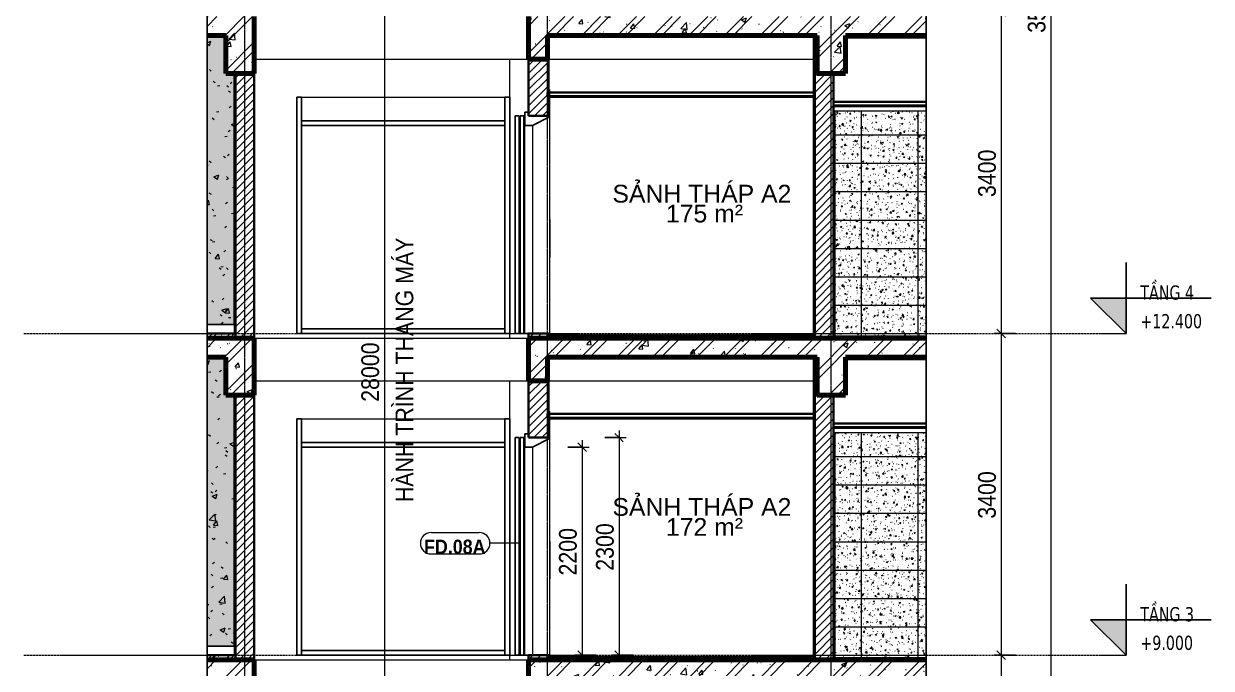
# Model space of a CAD drawing. Header units: millimetres. Extents: x 75015 to 108159, y -6470 to 34550.
# Drawn here: x 75015 to 87570, y 8862 to 15675 of the extents above; entities that cross this region are included whole.
import ezdxf

# ---------------------------------------------------------------- set-up
doc = ezdxf.new("R2010")
doc.units = ezdxf.units.MM
for name, pattern in [('Centre', [31.75, 6.35, -4.7625, 15.875, -4.7625]), ('Grid Line', [22.225, 12.7, -3.175, 3.175, -3.175]), ('Hidden', [7.14375, 4.7625, -2.38125])]:
    doc.linetypes.add(name, pattern=pattern)
for name, color, linetype, lineweight in [('0-1', 7, 'Continuous', 5), ('A-ANNO-DIMS', 211, 'Continuous', 9), ('A-ANNO-DIMS-75', 211, 'Continuous', 9), ('A-AREA-IDEN', 2, 'Continuous', 9), ('A-CLNG-1', 250, 'Continuous', 35), ('A-CLNG-FNSH-1', 7, 'Continuous', 18), ('A-CLNG-PATT-1', 9, 'Continuous', 18), ('A-CLNG-PATT-3', 13, 'Continuous', 18), ('A-DETL-GENF', 92, 'Continuous', 18), ('A-DETL-GENF-1', 9, 'Continuous', 18), ('A-DETL-GENF-3', 92, 'Hidden', 25), ('A-DETL-WIDE', 214, 'Continuous', 70), ('A-DOOR', 31, 'Continuous', 18), ('A-DOOR-1', 31, 'Continuous', 25), ('A-DOOR-IDEN', 31, 'Continuous', 9), ('A-FLOR-1', 7, 'Continuous', 18), ('A-FLOR-FNSH-1', 250, 'Continuous', 35), ('A-FLOR-HRAL-1', 53, 'Continuous', 25), ('A-FLOR-HRAL-2', 9, 'Continuous', 18), ('A-FLOR-LEVL', 51, 'Continuous', 9), ('A-FLOR-LEVL-1', 51, 'Continuous', 25), ('A-FLOR-LEVL-2', 51, 'Centre', 9), ('A-FLOR-PATT-1', 43, 'Continuous', 18), ('A-FLOR-PATT-2', 67, 'Continuous', 18), ('A-FLOR-PATT-3', 8, 'Continuous', 18), ('A-WALL', 113, 'Continuous', 18), ('A-WALL-1', 250, 'Continuous', 35), ('A-WALL-PATT-1', 7, 'Continuous', 18), ('A-WALL-PATT-2', 9, 'Continuous', 18), ('A-WALL-PATT-4', 111, 'Continuous', 18), ('I-WALL-1', 7, 'Continuous', 18), ('S-BEAM-1', 253, 'Continuous', 5), ('S-BEAM-2', 7, 'Continuous', 18), ('S-BEAM-3', 10, 'Continuous', 50), ('S-COLS-1', 7, 'Continuous', 18), ('S-GRID-1', 1, 'Grid Line', 9)]:
    doc.layers.add(name, color=color, linetype=linetype, lineweight=lineweight)
doc.styles.add('Arial', font='arial.ttf', dxfattribs={"height": 187.5})
doc.styles.add('Arial_B', font='arialbd.ttf', dxfattribs={"width": 0.9, "height": 150})
doc.styles.add('Tahoma_B', font='tahomabd.ttf', dxfattribs={"width": 0.85, "height": 150})
doc.styles.add('UTM Avo', font='', dxfattribs={"width": 0.9, "height": 187.5})
doc.styles.get('UTM Avo').set_extended_font_data('UTM Avo')
doc.dimstyles.new('1_Dim_chi_tiet_2_5', dxfattribs={"dimscale": 304.8, "dimtxt": 187.368928, "dimasz": 0.295276, "dimexe": 0.246063, "dimexo": 0.0625, "dimgap": 0.024606, "dimtad": 1, "dimdec": 0, "dimrnd": 5, "dimzin": 0, "dimdsep": 46, "dimtxsty": 'UTM Avo', "dimblk1": 'OBLIQUE', "dimblk2": 'OBLIQUE', "dimsah": 1, "dimcen": 0.09, "dimdle": 0.246063, "dimazin": 0, "dimtfac": 1, "dimtdec": 4, "dimtix": 1, "dimtmove": 0, "dimatfit": 3, "dimfxl": 0.492126, "dimfxlon": 1, "dimtvp": 1, "dimtolj": 1, "dimtzin": 0, "dimarcsym": 2})
pattern_1 = [(50, (80335.15, 15725), (546.553, -47.817), [57.15, -628.65]), (355, (80335.15, 15725), (-105.73, 573.17), [45.72, -502.92]), (100.451, (80380.7, 15721), (440.828, 525.35), [48.57, -534.27]), (46.184, (80335.15, 15877.4), (813.237, -126.13), [85.725, -942.975]), (96.636, (80402.9, 15866.9), (712.21, 742.28), [72.855, -801.405]), (351.184, (80335.15, 15877.4), (712.215, 742.28), [68.58, -754.38]), (21, (80411.35, 15839.3), (454.843, -306.796), [57.15, -628.65]), (326, (80411.35, 15839.3), (185.406, 552.564), [45.72, -502.92]), (71.451, (80449.26, 15813.73), (640.25, 245.764), [48.57, -534.27]), (37.5, (80335.15, 15725), (9.2664, 253.665), [5.029, -491.795, 5.029, -505.511, -504.825]), (37.5, (80335.15, 15725), (9.2664, 253.665), [-1007.364, 5.029, -499.796]), (7.5, (80335.15, 15725), (200.4594, 300.541), [5.029, -286.055, 5.029, -480.365, -192.405]), (7.5, (80335.15, 15725), (200.4594, 300.541), [-776.478, 5.029, -187.376]), (327.5, (80165.23, 15725), (406.773, -17.1864), [5.029, -185.471, 5.029, -589.331, -788.67]), (327.5, (80165.23, 15725), (406.773, -17.1864), [-784.86, 5.03, -783.64]), (317.5, (80089.03, 15725), (444.388, 76.28), [5.029, -242.621, 5.029, -389.687, -560.07]), (317.5, (80089.03, 15725), (444.388, 76.28), [-642.366, 5.03, -555.04]), (45, (80335.15, 15725), (-188.585, 188.585), []), (45, (80335.15, 16010.75), (-188.585, 188.585), [])]
pattern_2 = [(50, (80335.15, 15725), (273.276, -23.909), [28.575, -314.325]), (355, (80335.15, 15725), (-52.865, 286.585), [22.86, -251.46]), (100.451, (80357.93, 15723), (220.414, 262.6745), [24.285, -267.135]), (46.184, (80335.15, 15801.2), (406.619, -63.065), [42.862, -471.487]), (96.636, (80369.04, 15795.94), (356.104, 371.141), [36.428, -400.703]), (351.184, (80335.15, 15801.2), (356.107, 371.138), [34.29, -377.19]), (21, (80373.25, 15782.15), (227.421, -153.398), [28.575, -314.325]), (326, (80373.25, 15782.15), (92.703, 276.282), [22.86, -251.46]), (71.451, (80392.2, 15769.37), (320.125, 122.882), [24.285, -267.135]), (37.5, (80335.15, 15725), (4.6325, 126.8326), [2.515, -245.897, 2.515, -252.755, -252.412]), (37.5, (80335.15, 15725), (4.6325, 126.8326), [-503.682, 2.515, -249.898]), (7.5, (80335.15, 15725), (100.2292, 150.2711), [2.515, -143.027, 2.515, -240.182, -96.202]), (7.5, (80335.15, 15725), (100.2292, 150.2711), [-388.239, 2.515, -93.688]), (327.5, (80250.19, 15725), (203.3868, -8.5935), [2.515, -92.735, 2.515, -294.665, -394.335]), (327.5, (80250.19, 15725), (203.3868, -8.5935), [-392.43, 2.515, -391.82]), (317.5, (80212.09, 15725), (222.1944, 38.14), [2.515, -121.31, 2.515, -194.843, -280.035]), (317.5, (80212.09, 15725), (222.1944, 38.14), [-321.183, 2.515, -277.52]), (45, (80335.15, 15725), (-94.2927, 94.2927), []), (45, (80335.15, 15867.88), (-94.2927, 94.2927), [])]
pattern_3 = [(45, (80335.154, 15725), (-26.5165, 26.5165), []), (135, (80335.154, 15725), (-26.5165, -26.5165), [])]
pattern_4 = [(45, (80335.154, 15725), (-39.77476, 39.77476), [])]
pattern_5 = [(50, (80335.15, 15725), (546.553, -47.817), [57.15, -628.65]), (355, (80335.15, 15725), (-105.73, 573.17), [45.72, -502.92]), (100.451, (80380.7, 15721), (440.828, 525.35), [48.57, -534.27]), (46.184, (80335.15, 15877.4), (813.237, -126.13), [85.725, -942.975]), (96.636, (80402.9, 15866.9), (712.21, 742.28), [72.855, -801.405]), (351.184, (80335.15, 15877.4), (712.215, 742.28), [68.58, -754.38]), (21, (80411.35, 15839.3), (454.843, -306.796), [57.15, -628.65]), (326, (80411.35, 15839.3), (185.406, 552.564), [45.72, -502.92]), (71.451, (80449.26, 15813.73), (640.25, 245.764), [48.57, -534.27]), (37.5, (80335.15, 15725), (9.2664, 253.665), [25.146, -471.678, 25.146, -485.394, -504.825]), (37.5, (80335.15, 15725), (9.2664, 253.665), [-1007.364, 25.146, -479.68]), (7.5, (80335.15, 15725), (200.459, 300.541), [25.146, -265.938, 25.146, -460.248, -192.405]), (7.5, (80335.15, 15725), (200.459, 300.541), [-776.478, 25.146, -167.26]), (327.5, (80165.23, 15725), (406.773, -17.1864), [25.146, -165.354, 25.146, -569.214, -788.67]), (327.5, (80165.23, 15725), (406.773, -17.1864), [-784.86, 25.146, -763.524]), (317.5, (80089.03, 15725), (444.388, 76.28), [25.146, -222.504, 25.146, -369.57, -560.07]), (317.5, (80089.03, 15725), (444.388, 76.28), [-642.366, 25.146, -534.924])]
pattern_6 = [(37.5, (80335.154, 15725), (-2.40047, 73.41204), [2.515, -55.397, 2.515, -62.255, -61.913]), (37.5, (80335.154, 15725), (-2.40047, 73.41204), [-122.682, 2.515, -59.398]), (7.5, (80335.15, 15725), (67.4282, 107.524), [2.515, -28.727, 2.515, -49.682, -20.003]), (7.5, (80335.15, 15725), (67.4282, 107.524), [-83.439, 2.515, -17.488]), (327.5, (80288.29, 15725), (118.6493, 0.21553), [2.515, -16.535, 2.515, -66.065, -89.535]), (327.5, (80288.29, 15725), (118.6493, 0.21553), [-87.63, 2.515, -87.02]), (317.5, (80288.29, 15725), (114.5339, 33.4393), [2.515, -7.01, 2.515, -42.443, -51.435]), (317.5, (80288.29, 15725), (114.5339, 33.4393), [-54.483, 2.515, -48.92])]
pattern_7 = [(50, (80335.15, 15725), (136.6383, -11.9542), [14.287, -157.162]), (355, (80335.15, 15725), (-26.4318, 143.293), [11.43, -125.73]), (100.451, (80346.54, 15724), (110.2073, 131.3379), [12.143, -133.568]), (46.184, (80335.15, 15763.1), (203.3093, -31.5316), [21.431, -235.744]), (96.636, (80352.1, 15760.47), (178.052, 185.571), [18.214, -200.351]), (351.184, (80335.15, 15763.1), (178.054, 185.5685), [17.145, -188.595]), (21, (80354.2, 15753.58), (113.711, -76.6989), [14.287, -157.162]), (326, (80354.2, 15753.58), (46.352, 138.1412), [11.43, -125.73]), (71.451, (80363.68, 15747.18), (160.0634, 61.441), [12.143, -133.568]), (37.5, (80335.154, 15725), (2.31655, 63.4159), [2.515, -121.691, 2.515, -125.12, -126.206]), (37.5, (80335.154, 15725), (2.31655, 63.4159), [-251.841, 2.515, -123.692]), (7.5, (80335.154, 15725), (50.11464, 75.13506), [2.515, -70.256, 2.515, -118.834, -48.101]), (7.5, (80335.154, 15725), (50.11464, 75.13506), [-194.119, 2.515, -45.587]), (327.5, (80292.673, 15725), (101.69342, -4.29674), [2.515, -45.11, 2.515, -146.075, -197.167]), (327.5, (80292.673, 15725), (101.69342, -4.29674), [-196.215, 2.515, -194.653]), (317.5, (80273.62, 15725), (111.0972, 19.0699), [2.515, -59.398, 2.515, -96.164, -140.017]), (317.5, (80273.62, 15725), (111.0972, 19.0699), [-160.591, 2.515, -137.503])]
pattern_8 = [(0, (80335.154, 15725), (304.8, 76.2), [25.146, -203.454, 25.146, -203.454, -1219.2]), (0, (80335.154, 15725), (304.8, 76.2), [-457.2, 25.146, -432.054, 25.146, -203.454, -533.4]), (0, (80335.154, 15725), (304.8, 76.2), [-1143, 25.146, -127.254, 25.146, -355.854]), (120, (80449.454, 15763.1), (-218.3911, 225.86454), [25.146, -203.454, 25.146, -203.454, -1219.2]), (120, (80449.454, 15763.1), (-218.3911, 225.86454), [-457.2, 25.146, -432.054, 25.146, -203.454, -533.4]), (120, (80449.454, 15763.1), (-218.3911, 225.86454), [-1143, 25.146, -127.254, 25.146, -355.854]), (240, (80487.554, 15915.5), (-86.4089, -302.06454), [25.146, -203.454, 25.146, -203.454, -1219.2]), (240, (80487.554, 15915.5), (-86.4089, -302.06454), [-457.2, 25.146, -432.054, 25.146, -203.454, -533.4]), (240, (80487.554, 15915.5), (-86.4089, -302.06454), [-1143, 25.146, -127.254, 25.146, -355.854])]
pattern_9 = [(45, (80335.154, 15725), (-42.4264, 42.4264), [])]
pattern_10 = [(0, (80335.15, 15725), (609.6, 152.4), [25.146, -432.054, 25.146, -432.054, -2438.4]), (0, (80335.15, 15725), (609.6, 152.4), [-914.4, 25.146, -889.254, 25.146, -432.054, -1066.8]), (0, (80335.15, 15725), (609.6, 152.4), [-2286, 25.146, -279.654, 25.146, -736.854]), (120, (80563.75, 15801.2), (-436.7823, 451.729), [25.146, -432.054, 25.146, -432.054, -2438.4]), (120, (80563.75, 15801.2), (-436.7823, 451.729), [-914.4, 25.146, -889.254, 25.146, -432.054, -1066.8]), (120, (80563.75, 15801.2), (-436.7823, 451.729), [-2286, 25.146, -279.654, 25.146, -736.854]), (240, (80639.95, 16106), (-172.8177, -604.129), [25.146, -432.054, 25.146, -432.054, -2438.4]), (240, (80639.95, 16106), (-172.8177, -604.129), [-914.4, 25.146, -889.254, 25.146, -432.054, -1066.8]), (240, (80639.95, 16106), (-172.8177, -604.129), [-2286, 25.146, -279.654, 25.146, -736.854])]

# ---------------------------------------------------------------- blocks, each defined once
blk = doc.blocks.new('NCV_TKTC_KET CAU_rvt-1-TKCS_THANG MÁY TM2 - MẶT CẮT')
at = {"layer": 'A-FLOR-PATT-1'}
h = blk.add_hatch(dxfattribs=at)
h.set_pattern_fill('FP_3', color=256, style=0, pattern_type=2)
h.set_pattern_definition(pattern_1)
h.paths.add_polyline_path([(83403, 15530), (83403, 15550), (83378, 15550), (83378, 15530)])
h.paths.add_polyline_path([(84557, 15530), (84557, 15550), (83703, 15550), (83703, 15530)])
h = blk.add_hatch(dxfattribs=at)
h.set_pattern_fill('FP_3', color=256, style=0, pattern_type=2)
h.set_pattern_definition(pattern_1)
h.paths.add_polyline_path([(83403, 15530), (83403, 15550), (83378, 15550), (83378, 15530)])
h.paths.add_polyline_path([(84557, 15530), (84557, 15550), (83703, 15550), (83703, 15530)])
h = blk.add_hatch(dxfattribs=at)
h.set_pattern_fill('FP_3', color=256, style=0, pattern_type=2)
h.set_pattern_definition(pattern_1)
h.paths.add_polyline_path([(83403, 12130), (83403, 12150), (83378, 12150), (83378, 12130)])
h.paths.add_polyline_path([(84557, 12130), (84557, 12150), (83703, 12150), (83703, 12130)])
h = blk.add_hatch(dxfattribs=at)
h.set_pattern_fill('FP_3', color=256, style=0, pattern_type=2)
h.set_pattern_definition(pattern_1)
h.paths.add_polyline_path([(83403, 12130), (83403, 12150), (83378, 12150), (83378, 12130)])
h.paths.add_polyline_path([(84557, 12130), (84557, 12150), (83703, 12150), (83703, 12130)])
at = {"layer": 'S-BEAM-1'}
blk.add_hatch(color=256, dxfattribs=at).paths.add_polyline_path([(80353, 11900), (80353, 11900), (80353, 12015)])
at = {"layer": 'A-FLOR-FNSH-1'}
for p, q in [((83378, 15550), (83378, 15530)), ((83378, 15530), (83403, 15530)), ((83703, 15530), (84557, 15530)), ((83378, 12150), (83378, 12130)), ((83378, 12130), (83403, 12130)), ((83703, 12130), (84557, 12130))]:
    blk.add_line(p, q, dxfattribs=at)
at = {"layer": 'S-BEAM-2'}
for p, q in [((77453, 15300), (80353, 15300)), ((80563, 15300), (83368, 15300)), ((77453, 12350), (80353, 12350)), ((77453, 11900), (80353, 11900)), ((80563, 11900), (83368, 11900)), ((77453, 8950), (80353, 8950))]:
    blk.add_line(p, q, dxfattribs=at)
at = {"layer": 'S-BEAM-3'}
for p, q in [((80353, 15750), (80353, 15300)), ((80353, 12350), (80353, 11900)), ((80353, 8950), (80353, 8500))]:
    blk.add_line(p, q, dxfattribs=at)
at = {"layer": 'S-COLS-1'}
for p, q in [((80153, 14900), (80153, 15300)), ((77178, 12495), (77178, 12500)), ((80153, 12350), (80153, 12400)), ((80153, 11500), (80153, 11900)), ((77178, 9095), (77178, 9100)), ((80153, 8950), (80153, 9000))]:
    blk.add_line(p, q, dxfattribs=at)
blk = doc.blocks.new('Railing - Railing-907125-TKCS_THANG MÁY TM2 - MẶT CẮT')
at = {"layer": 'A-FLOR-HRAL-1'}
for p, q in [((77252.564287, 5695), (77242.564287, 5695)), ((77242.564287, 5695), (77242.564287, 5600)), ((77252.564287, 5600), (77252.564287, 5695)), ((77242.564287, 5600), (77252.564287, 5600))]:
    blk.add_line(p, q, dxfattribs=at)
at = {"layer": 'A-FLOR-HRAL-2'}
blk.add_line((76952.564287, 5695), (77242.564287, 5695), dxfattribs=at)
blk = doc.blocks.new('NCV_TKTC_TANG 3 - 4_rvt-1-TKCS_THANG MÁY TM2 - MẶT CẮT')
at = {"layer": 'A-CLNG-PATT-1'}
h = blk.add_hatch(dxfattribs=at)
h.set_pattern_fill('FP_5', color=256, style=0, pattern_type=2)
h.set_pattern_definition(pattern_3)
h.paths.add_polyline_path([(84557, 14800), (84557, 14810), (83578, 14810), (83578, 14800)])
at = {"layer": 'A-FLOR-1'}
h = blk.add_hatch(dxfattribs=at)
h.set_pattern_fill('FP_2', color=256, style=0, pattern_type=2)
h.set_pattern_definition(pattern_2)
h.paths.add_polyline_path([(83703, 12350), (84557, 12350), (84557, 12370), (83578, 12370), (83578, 12350)])
at = {"layer": 'A-FLOR-PATT-2'}
h = blk.add_hatch(dxfattribs=at)
h.set_pattern_fill('FP_2', color=256, style=0, pattern_type=2)
h.set_pattern_definition(pattern_2)
h.paths.add_polyline_path([(77253, 12350), (77253, 12400), (76953, 12400), (76953, 12350), (77153, 12350)])
at = {"layer": 'A-WALL-PATT-1'}
h = blk.add_hatch(dxfattribs=at)
h.set_pattern_fill('FP_8', color=256, style=0, pattern_type=2)
h.set_pattern_definition(pattern_6)
h.paths.add_polyline_path([(77243, 12500), (77243, 15150), (77153, 15150), (77153, 15550), (76953, 15550), (76953, 12500)])
h = blk.add_hatch(dxfattribs=at)
h.set_pattern_fill('FP_6', color=256, style=0, pattern_type=2)
h.set_pattern_definition(pattern_4)
h.paths.add_polyline_path([(77243, 12500), (77253, 12500), (77253, 15150), (77243, 15150), (77243, 12633)])
h = blk.add_hatch(dxfattribs=at)
h.set_pattern_fill('FP_17', color=256, style=0, pattern_type=2)
h.set_pattern_definition([(0, (85072.56, 12400), (0, 300), []), (90, (85072.56, 12400), (-600, 4e-14), [])])
h.paths.add_polyline_path([(83600, 12370), (84557, 12370), (84557, 14750), (83588, 14750), (83588, 12370)])
at = {"layer": 'A-WALL-PATT-2'}
h = blk.add_hatch(dxfattribs=at)
h.set_pattern_fill('FP_7', color=256, style=0, pattern_type=2)
h.set_pattern_definition(pattern_5)
h.paths.add_polyline_path([(77243, 12500), (77243, 15150), (77153, 15150), (77153, 15550), (76953, 15550), (76953, 12500)])
h = blk.add_hatch(dxfattribs=at)
h.set_pattern_fill('FP_11', color=256, style=0, pattern_type=2)
h.set_pattern_definition(pattern_8)
h.paths.add_polyline_path([(83588, 12350), (83588, 14750), (83578, 14750), (83578, 12350)])
h = blk.add_hatch(dxfattribs=at)
h.set_pattern_fill('FP_16', color=256, style=0, pattern_type=2)
h.set_pattern_definition(pattern_7)
h.paths.add_polyline_path([(83600, 12370), (84557, 12370), (84557, 14750), (83588, 14750), (83588, 12370)])
at = {"layer": 'A-CLNG-1'}
for p, q in [((84557, 14850), (83578, 14850)), ((83578, 14850), (83578, 14810)), ((84557, 14810), (83578, 14810))]:
    blk.add_line(p, q, dxfattribs=at)
at = {"layer": 'A-CLNG-FNSH-1'}
for p, q in [((83578, 14810), (83578, 14800)), ((83578, 14800), (84557, 14800))]:
    blk.add_line(p, q, dxfattribs=at)
at = {"layer": 'A-FLOR-FNSH-1'}
for p, q in [((77253, 12400), (76953, 12400)), ((77253, 12350), (77253, 12400)), ((84557, 12370), (83578, 12370)), ((83578, 12370), (83578, 12350))]:
    blk.add_line(p, q, dxfattribs=at)
at = {"layer": 'A-WALL-1'}
for p, q in [((77243, 15150), (77243, 12500)), ((77253, 12500), (77253, 15150)), ((83578, 14750), (83578, 12350)), ((83588, 14750), (83578, 14750)), ((83588, 12350), (83588, 14750)), ((77243, 12500), (77253, 12500))]:
    blk.add_line(p, q, dxfattribs=at)
at = {"layer": 'I-WALL-1'}
for p, q in [((84557, 14750), (83588, 14750)), ((76953, 12500), (77243, 12500))]:
    blk.add_line(p, q, dxfattribs=at)
at = {"layer": 'A-FLOR-HRAL-1'}
blk.add_blockref('Railing - Railing-907125-TKCS_THANG MÁY TM2 - MẶT CẮT', (0, 6800), dxfattribs=at)
blk = doc.blocks.new('NCV_TKTC_TANG 3 - 4_rvt-2-TKCS_THANG MÁY TM2 - MẶT CẮT')
at = {"layer": 'A-CLNG-PATT-1'}
h = blk.add_hatch(dxfattribs=at)
h.set_pattern_fill('FP_5', color=256, style=0, pattern_type=2)
h.set_pattern_definition(pattern_3)
h.paths.add_polyline_path([(84557, 11400), (84557, 11410), (83578, 11410), (83578, 11400)])
at = {"layer": 'A-FLOR-1'}
h = blk.add_hatch(dxfattribs=at)
h.set_pattern_fill('FP_2', color=256, style=0, pattern_type=2)
h.set_pattern_definition(pattern_2)
h.paths.add_polyline_path([(83703, 8950), (84557, 8950), (84557, 8970), (83578, 8970), (83578, 8950)])
at = {"layer": 'A-FLOR-PATT-2'}
h = blk.add_hatch(dxfattribs=at)
h.set_pattern_fill('FP_2', color=256, style=0, pattern_type=2)
h.set_pattern_definition(pattern_2)
h.paths.add_polyline_path([(77003, 8950), (77253, 8950), (77253, 9000), (76953, 9000), (76953, 8950)])
at = {"layer": 'A-WALL-PATT-1'}
h = blk.add_hatch(dxfattribs=at)
h.set_pattern_fill('FP_8', color=256, style=0, pattern_type=2)
h.set_pattern_definition(pattern_6)
h.paths.add_polyline_path([(77243, 9100), (77243, 11750), (77153, 11750), (77153, 12150), (76953, 12150), (76953, 9100)])
h = blk.add_hatch(dxfattribs=at)
h.set_pattern_fill('FP_6', color=256, style=0, pattern_type=2)
h.set_pattern_definition(pattern_4)
h.paths.add_polyline_path([(77243, 9100), (77253, 9100), (77253, 11750), (77243, 11750), (77243, 10159)])
h = blk.add_hatch(dxfattribs=at)
h.set_pattern_fill('FP_21', color=256, style=0, pattern_type=2)
h.set_pattern_definition([(0, (85072.56, 9000), (0, 300), []), (90, (85072.56, 9000), (-600, 4e-14), [])])
h.paths.add_polyline_path([(83588, 8970), (84557, 8970), (84557, 11350), (83588, 11350), (83588, 10159)])
at = {"layer": 'A-WALL-PATT-2'}
h = blk.add_hatch(dxfattribs=at)
h.set_pattern_fill('FP_7', color=256, style=0, pattern_type=2)
h.set_pattern_definition(pattern_5)
h.paths.add_polyline_path([(77243, 9100), (77243, 11750), (77153, 11750), (77153, 12150), (76953, 12150), (76953, 9100)])
h = blk.add_hatch(dxfattribs=at)
h.set_pattern_fill('FP_11', color=256, style=0, pattern_type=2)
h.set_pattern_definition(pattern_8)
h.paths.add_polyline_path([(83588, 8950), (83588, 11350), (83578, 11350), (83578, 8950)])
h = blk.add_hatch(dxfattribs=at)
h.set_pattern_fill('FP_16', color=256, style=0, pattern_type=2)
h.set_pattern_definition(pattern_7)
h.paths.add_polyline_path([(83588, 8970), (84557, 8970), (84557, 11350), (83588, 11350), (83588, 10159)])
at = {"layer": 'A-CLNG-1'}
for p, q in [((84557, 11450), (83578, 11450)), ((83578, 11450), (83578, 11410)), ((84557, 11410), (83578, 11410))]:
    blk.add_line(p, q, dxfattribs=at)
at = {"layer": 'A-CLNG-FNSH-1'}
for p, q in [((83578, 11410), (83578, 11400)), ((83578, 11400), (84557, 11400))]:
    blk.add_line(p, q, dxfattribs=at)
at = {"layer": 'A-FLOR-FNSH-1'}
for p, q in [((77253, 9000), (76953, 9000)), ((77253, 8950), (77253, 9000)), ((84557, 8970), (83578, 8970)), ((83578, 8970), (83578, 8950))]:
    blk.add_line(p, q, dxfattribs=at)
at = {"layer": 'A-WALL-1'}
for p, q in [((77243, 11750), (77243, 9100)), ((77253, 9100), (77253, 11750)), ((83578, 11350), (83578, 8950)), ((83588, 11350), (83578, 11350)), ((83588, 8950), (83588, 11350)), ((77243, 9100), (77253, 9100))]:
    blk.add_line(p, q, dxfattribs=at)
at = {"layer": 'I-WALL-1'}
for p, q in [((84557, 11350), (83588, 11350)), ((76953, 9100), (77243, 9100))]:
    blk.add_line(p, q, dxfattribs=at)
at = {"layer": 'A-FLOR-HRAL-1'}
blk.add_blockref('Railing - Railing-907125-TKCS_THANG MÁY TM2 - MẶT CẮT', (0, 3400), dxfattribs=at)
blk = doc.blocks.new('Thang may HIEN - Dài x Rộng - 2200x1200-V2-TKCS_THANG MÁY TM2 - MẶT CẮT')
at = {"layer": 'A-DOOR'}
for p, q in [((77953, 11500), (80103, 11500)), ((80313, 9000), (80313, 11200)), ((80393, 11200), (80393, 9000)), ((80573, 11290), (80573, 9000)), ((80577, 10206), (80573, 10206)), ((80577, 10206), (80577, 9806)), ((80573, 9806), (80577, 9806)), ((80353, 9000), (80313, 9000)), ((80573, 9000), (80563, 9000))]:
    blk.add_line(p, q, dxfattribs=at)
at = {"layer": 'A-DOOR-1'}
for p, q in [((80553, 11580), (80553, 11300)), ((80573, 11580), (80553, 11580)), ((80573, 11290), (80573, 11580)), ((77953, 11500), (77903, 11500)), ((77903, 11500), (77903, 9000)), ((77953, 9000), (77953, 11500)), ((80153, 11500), (80103, 11500)), ((80103, 11500), (80103, 9000)), ((80153, 9000), (80153, 11500)), ((80353, 11340), (80313, 11340)), ((80313, 11340), (80313, 11200)), ((80353, 11300), (80353, 11340)), ((80103, 11250), (77953, 11250)), ((77953, 11250), (77953, 11200)), ((77953, 11200), (80103, 11200)), ((80103, 11200), (80103, 11250)), ((80252, 11300), (80212, 11300)), ((80212, 11300), (80212, 9000)), ((80252, 9000), (80252, 11300)), ((80302, 11300), (80262, 11300)), ((80262, 11300), (80262, 9000)), ((80302, 9000), (80302, 11300)), ((80313, 11200), (80393, 11200)), ((80553, 11300), (80353, 11300)), ((80393, 11200), (80573, 11290)), ((80103, 9050), (77953, 9050)), ((77953, 9050), (77953, 9000)), ((80103, 9000), (80103, 9050)), ((77903, 9000), (77953, 9000)), ((77953, 9000), (80103, 9000)), ((80103, 9000), (80153, 9000)), ((80212, 9000), (80252, 9000)), ((80262, 9000), (80302, 9000))]:
    blk.add_line(p, q, dxfattribs=at)
blk = doc.blocks.new('BORDER VIEW - BORDER VIEW-3767618-TKCS_THANG MÁY TM2 - MẶT CẮT')
at = {"layer": 'A-DETL-GENF-3'}
for p, q in [((76953, -4450), (76953, 33952)), ((84557, 33952), (84557, -4450))]:
    blk.add_line(p, q, dxfattribs=at)
blk = doc.blocks.new('Level - CAO ĐỘ LEVEL-350587-TKCS_THANG MÁY TM2 - MẶT CẮT')
at = {"layer": 'A-FLOR-LEVL'}
blk.add_hatch(color=256, dxfattribs=at).paths.add_polyline_path([(86670, 2575), (86670, 2200), (86295, 2575)])
at = {"layer": 'A-FLOR-LEVL-1'}
for p, q in [((86670, 2200), (86670, 2950)), ((86295, 2575), (86670, 2200)), ((86295, 2575), (87570, 2575))]:
    blk.add_line(p, q, dxfattribs=at)
blk = doc.blocks.new('STN_Door Tag - STN_Door Tag-1788670-TKCS_THANG MÁY TM2 - MẶT CẮT')
at = {"layer": 'A-DOOR-IDEN'}
for p, q in [((79321, 3780), (79831, 3780)), ((79321, 3553), (79831, 3553))]:
    blk.add_line(p, q, dxfattribs=at)
for centre, start, end in [((79321, 3666), 90, 270), ((79831, 3666), 270, 90)]:
    blk.add_arc(centre, 113, start, end, dxfattribs=at)
blk = doc.blocks.new('DIMBLOCK9-TKCS_THANG MÁY TM2 - MẶT CẮT')
at = {"layer": 'A-ANNO-DIMS-75', "lineweight": 25}
for p, q in [((85349, 15800), (85304, 15845)), ((85349, 15800), (85394, 15755)), ((85349, 12400), (85304, 12445)), ((85349, 12400), (85394, 12355))]:
    blk.add_line(p, q, dxfattribs=at)
at = {"layer": 'A-ANNO-DIMS-75'}
for p, q in [((85499, 15800), (85274, 15800)), ((85349, 15800), (85349, 12400)), ((85349, 15800), (85499, 15800)), ((85499, 12400), (85274, 12400)), ((85349, 12400), (85499, 12400))]:
    blk.add_line(p, q, dxfattribs=at)
at = {"layer": 'A-ANNO-DIMS-75', "color": 0, "insert": (85105, 13843), "char_height": 187.5, "width": 616.24, "attachment_point": 1, "rotation": 90, "line_spacing_factor": 1.110334, "style": 'UTM Avo'}
blk.add_mtext('3400', dxfattribs=at)
blk = doc.blocks.new('_Oblique')
at = {"color": 0, "linetype": 'ByBlock', "lineweight": -2}
blk.add_line((-0.5, -0.5), (0.5, 0.5), dxfattribs=at)
blk = doc.blocks.new('DIMBLOCK10-TKCS_THANG MÁY TM2 - MẶT CẮT')
at = {"layer": 'A-ANNO-DIMS-75', "lineweight": 25}
for p, q in [((85349, 12400), (85304, 12445)), ((85349, 12400), (85394, 12355)), ((85349, 9000), (85304, 9045)), ((85349, 9000), (85394, 8955))]:
    blk.add_line(p, q, dxfattribs=at)
at = {"layer": 'A-ANNO-DIMS-75'}
for p, q in [((85499, 12400), (85274, 12400)), ((85349, 12400), (85349, 9000)), ((85349, 12400), (85499, 12400)), ((85499, 9000), (85274, 9000)), ((85349, 9000), (85499, 9000))]:
    blk.add_line(p, q, dxfattribs=at)
at = {"layer": 'A-ANNO-DIMS-75', "color": 0, "insert": (85105, 10443), "char_height": 187.5, "width": 616.24, "attachment_point": 1, "rotation": 90, "line_spacing_factor": 1.110334, "style": 'UTM Avo'}
blk.add_mtext('3400', dxfattribs=at)
blk = doc.blocks.new('DIMBLOCK11-TKCS_THANG MÁY TM2 - MẶT CẮT')
at = {"layer": 'A-ANNO-DIMS-75', "lineweight": 25}
for p, q in [((85349, 9000), (85304, 9045)), ((85349, 9000), (85394, 8955)), ((85349, 5600), (85304, 5645)), ((85349, 5600), (85394, 5555))]:
    blk.add_line(p, q, dxfattribs=at)
at = {"layer": 'A-ANNO-DIMS-75'}
for p, q in [((85499, 9000), (85274, 9000)), ((85349, 9000), (85349, 5600)), ((85349, 9000), (85499, 9000)), ((85499, 5600), (85274, 5600)), ((85349, 5600), (85499, 5600))]:
    blk.add_line(p, q, dxfattribs=at)
at = {"layer": 'A-ANNO-DIMS-75', "color": 0, "insert": (85105, 7043), "char_height": 187.5, "width": 616.24, "attachment_point": 1, "rotation": 90, "line_spacing_factor": 1.110334, "style": 'UTM Avo'}
blk.add_mtext('3400', dxfattribs=at)
blk = doc.blocks.new('DIMBLOCK14-TKCS_THANG MÁY TM2 - MẶT CẮT')
at = {"layer": 'A-ANNO-DIMS-75'}
for p, q in [((85724, 33800), (85949, 33800)), ((85874, 33800), (85724, 33800)), ((85874, 33875), (85874, -2075)), ((86024, -2000), (85799, -2000)), ((85874, -2000), (86024, -2000))]:
    blk.add_line(p, q, dxfattribs=at)
at = {"layer": 'A-ANNO-DIMS-75', "lineweight": 25}
for p, q in [((85874, 33800), (85829, 33845)), ((85874, 33800), (85919, 33755)), ((85874, -2000), (85829, -1955)), ((85874, -2000), (85919, -2045))]:
    blk.add_line(p, q, dxfattribs=at)
at = {"layer": 'A-ANNO-DIMS-75', "color": 0, "insert": (85630, 15579), "char_height": 187.5, "width": 770.29, "attachment_point": 1, "rotation": 90, "line_spacing_factor": 1.110334, "style": 'UTM Avo'}
blk.add_mtext('35800', dxfattribs=at)
blk = doc.blocks.new('DIMBLOCK16-TKCS_THANG MÁY TM2 - MẶT CẮT')
at = {"layer": 'A-ANNO-DIMS-75'}
for p, q in [((78978, 26000), (78753, 26000)), ((78828, 26000), (78828, -2000)), ((78828, 26000), (78978, 26000)), ((78978, -2000), (78753, -2000)), ((78828, -2000), (78978, -2000))]:
    blk.add_line(p, q, dxfattribs=at)
at = {"layer": 'A-ANNO-DIMS-75', "lineweight": 25}
for p, q in [((78828, 26000), (78783, 26045)), ((78828, 26000), (78873, 25955)), ((78828, -2000), (78783, -1955)), ((78828, -2000), (78873, -2045))]:
    blk.add_line(p, q, dxfattribs=at)
at = {"layer": 'A-ANNO-DIMS-75', "color": 0, "char_height": 187.5, "attachment_point": 1, "rotation": 90, "line_spacing_factor": 1.110334, "style": 'UTM Avo'}
for s, insert, width in [('HÀNH TRÌNH THANG MÁY', (78946, 10619), 3314.35), ('28000', (78584, 11679), 770.29)]:
    blk.add_mtext(s, dxfattribs=dict(at, insert=insert, width=width))
blk = doc.blocks.new('DIMBLOCK24-TKCS_THANG MÁY TM2 - MẶT CẮT')
at = {"layer": 'A-ANNO-DIMS-75'}
for p, q in [((80768, 11200), (80993, 11200)), ((80918, 11200), (80768, 11200)), ((80918, 11275), (80918, 8925)), ((81068, 9000), (80843, 9000)), ((80918, 9000), (81068, 9000))]:
    blk.add_line(p, q, dxfattribs=at)
at = {"layer": 'A-ANNO-DIMS-75', "lineweight": 25}
for p, q in [((80918, 11200), (80873, 11245)), ((80918, 11200), (80963, 11155)), ((80918, 9000), (80873, 9045)), ((80918, 9000), (80963, 8955))]:
    blk.add_line(p, q, dxfattribs=at)
at = {"layer": 'A-ANNO-DIMS-75', "color": 0, "insert": (80674, 9843), "char_height": 187.5, "width": 616.24, "attachment_point": 1, "rotation": 90, "line_spacing_factor": 1.110334, "style": 'UTM Avo'}
blk.add_mtext('2200', dxfattribs=at)
blk = doc.blocks.new('DIMBLOCK25-TKCS_THANG MÁY TM2 - MẶT CẮT')
at = {"layer": 'A-ANNO-DIMS-75', "lineweight": 25}
for p, q in [((81309, 11300), (81264, 11345)), ((81309, 11300), (81354, 11255)), ((81309, 9000), (81264, 9045)), ((81309, 9000), (81354, 8955))]:
    blk.add_line(p, q, dxfattribs=at)
at = {"layer": 'A-ANNO-DIMS-75'}
for p, q in [((81309, 11375), (81309, 8925)), ((81159, 11300), (81384, 11300)), ((81309, 11300), (81159, 11300)), ((81459, 9000), (81234, 9000)), ((81309, 9000), (81459, 9000))]:
    blk.add_line(p, q, dxfattribs=at)
at = {"layer": 'A-ANNO-DIMS-75', "color": 0, "insert": (81065, 9893), "char_height": 187.5, "width": 616.24, "attachment_point": 1, "rotation": 90, "line_spacing_factor": 1.110334, "style": 'UTM Avo'}
blk.add_mtext('2300', dxfattribs=at)

msp = doc.modelspace()

# ---------------------------------------------------------------- hatches: boundary and pattern name
at = {"layer": 'A-CLNG-PATT-3'}
h = msp.add_hatch(dxfattribs=at)
h.set_pattern_fill('FP_14', color=256, style=0, pattern_type=2)
h.set_pattern_definition(pattern_10)
h.paths.add_polyline_path([(82796.8, 14900), (83377.6, 14900), (83377.6, 14910), (80552.6, 14910), (80552.6, 14900), (81819.6, 14900)])
h = msp.add_hatch(dxfattribs=at)
h.set_pattern_fill('FP_14', color=256, style=0, pattern_type=2)
h.set_pattern_definition(pattern_10)
h.paths.add_polyline_path([(82796.8, 11500), (83377.6, 11500), (83377.6, 11510), (80552.6, 11510), (80552.6, 11500), (82308.2, 11500)])
at = {"layer": 'A-DETL-GENF-1'}
h = msp.add_hatch(dxfattribs=at)
h.set_pattern_fill('FP_3', color=256, style=0, pattern_type=2)
h.set_pattern_definition(pattern_1)
h.paths.add_polyline_path([(83702.6, 15150), (83702.6, 15550), (84557.2, 15550), (84557.2, 15750), (80352.7, 15750), (80352.7, 15300), (80552.7, 15300), (80552.7, 15550), (83402.6, 15550), (83402.6, 15150)])
h.paths.add_polyline_path([(77152.6, 15150), (77452.6, 15150), (77452.6, 15750), (76952.6, 15750), (76952.6, 15550), (77152.6, 15550)])
h = msp.add_hatch(dxfattribs=at)
h.set_pattern_fill('FP_3', color=256, style=0, pattern_type=2)
h.set_pattern_definition(pattern_1)
h.paths.add_polyline_path([(83402.6, 11750), (83702.6, 11750), (83702.6, 12150), (84557.2, 12150), (84557.2, 12350), (80352.7, 12350), (80352.7, 11900), (80552.7, 11900), (80552.7, 12150), (83402.6, 12150)])
h.paths.add_polyline_path([(77452.6, 11750), (77452.6, 12350), (76952.6, 12350), (76952.6, 12150), (77152.6, 12150), (77152.6, 11750)])
h = msp.add_hatch(dxfattribs=at)
h.set_pattern_fill('FP_3', color=256, style=0, pattern_type=2)
h.set_pattern_definition(pattern_1)
h.paths.add_polyline_path([(83702.6, 8350), (83702.6, 8750), (84557.2, 8750), (84557.2, 8950), (80352.7, 8950), (80352.7, 8500), (80552.7, 8500), (80552.7, 8750), (83402.6, 8750), (83402.6, 8350)])
h.paths.add_polyline_path([(77152.6, 8350), (77452.6, 8350), (77452.6, 8950), (76952.6, 8950), (76952.6, 8750), (77152.6, 8750)])
at = {"layer": 'A-FLOR-PATT-3'}
h = msp.add_hatch(dxfattribs=at)
h.set_pattern_fill('FP_2', color=256, style=0, pattern_type=2)
h.set_pattern_definition(pattern_2)
h.paths.add_polyline_path([(80842.3, 12350), (83377.6, 12350), (83377.6, 12380), (80552.6, 12380), (80552.7, 12350)])
h = msp.add_hatch(dxfattribs=at)
h.set_pattern_fill('FP_2', color=256, style=0, pattern_type=2)
h.set_pattern_definition(pattern_2)
h.paths.add_polyline_path([(80552.6, 8950), (83377.6, 8950), (83377.6, 8980), (80552.6, 8980)])
at = {"layer": 'A-WALL-PATT-4'}
h = msp.add_hatch(dxfattribs=at)
h.set_pattern_fill('FP_6', color=256, style=0, pattern_type=2)
h.set_pattern_definition(pattern_4)
h.paths.add_polyline_path([(80562.6, 14700), (80562.6, 15550), (80552.7, 15550), (80552.6, 14700)])
h.paths.add_polyline_path([(80552.6, 15750), (80562.6, 15750), (80562.6, 15800), (80552.6, 15800)])
h = msp.add_hatch(dxfattribs=at)
h.set_pattern_fill('FP_6', color=256, style=0, pattern_type=2)
h.set_pattern_definition(pattern_4)
h.paths.add_polyline_path([(83367.6, 12400), (83377.6, 12400), (83377.6, 15550), (83367.6, 15550), (83367.6, 12633.1)])
h.paths.add_polyline_path([(83367.6, 15750), (83377.6, 15750), (83377.6, 15800), (83367.6, 15800)])
h = msp.add_hatch(dxfattribs=at)
h.set_pattern_fill('FP_1', color=256, style=0, pattern_type=2)
h.set_pattern_definition(pattern_9)
h.paths.add_polyline_path([(83377.6, 12350), (83577.6, 12350), (83577.6, 15150), (83402.6, 15150), (83402.6, 15550), (83377.6, 15550), (83377.6, 12633.1)])
h = msp.add_hatch(dxfattribs=at)
h.set_pattern_fill('FP_1', color=256, style=0, pattern_type=2)
h.set_pattern_definition(pattern_9)
h.paths.add_polyline_path([(80352.6, 12350), (80552.6, 12350), (80552.6, 12400), (80352.6, 12400), (80352.6, 12350)])
h.paths.add_polyline_path([(80352.6, 14700), (80552.6, 14700), (80552.6, 15300), (80352.7, 15300), (80352.6, 15107.4)])
h = msp.add_hatch(dxfattribs=at)
h.set_pattern_fill('FP_1', color=256, style=0, pattern_type=2)
h.set_pattern_definition(pattern_9)
h.paths.add_polyline_path([(77252.6, 12350), (77452.6, 12350), (77452.6, 15150), (77252.6, 15150), (77252.6, 12633.1)])
h = msp.add_hatch(dxfattribs=at)
h.set_pattern_fill('FP_6', color=256, style=0, pattern_type=2)
h.set_pattern_definition(pattern_4)
h.paths.add_polyline_path([(80562.6, 11300), (80562.6, 12150), (80552.7, 12150), (80552.6, 11300)])
h.paths.add_polyline_path([(80552.6, 12350), (80562.6, 12350), (80562.6, 12400), (80552.6, 12400)])
h = msp.add_hatch(dxfattribs=at)
h.set_pattern_fill('FP_6', color=256, style=0, pattern_type=2)
h.set_pattern_definition(pattern_4)
h.paths.add_polyline_path([(83367.6, 9000), (83377.6, 9000), (83377.6, 12150), (83367.6, 12150), (83367.6, 10158.8)])
h.paths.add_polyline_path([(83367.6, 12350), (83377.6, 12350), (83377.6, 12400), (83367.6, 12400)])
h = msp.add_hatch(dxfattribs=at)
h.set_pattern_fill('FP_1', color=256, style=0, pattern_type=2)
h.set_pattern_definition(pattern_9)
h.paths.add_polyline_path([(83377.6, 8950), (83577.6, 8950), (83577.6, 11750), (83402.6, 11750), (83402.6, 12150), (83377.6, 12150), (83377.6, 10158.8)])
h = msp.add_hatch(dxfattribs=at)
h.set_pattern_fill('FP_1', color=256, style=0, pattern_type=2)
h.set_pattern_definition(pattern_9)
h.paths.add_polyline_path([(80352.6, 8950), (80552.6, 8950), (80552.6, 9000), (80352.6, 9000), (80352.6, 8950)])
h.paths.add_polyline_path([(80552.6, 11300), (80552.6, 11900), (80352.7, 11900), (80352.6, 11300)])
h = msp.add_hatch(dxfattribs=at)
h.set_pattern_fill('FP_1', color=256, style=0, pattern_type=2)
h.set_pattern_definition(pattern_9)
h.paths.add_polyline_path([(77252.6, 8950), (77452.6, 8950), (77452.6, 11750), (77252.6, 11750), (77252.6, 10158.8)])
h = msp.add_hatch(dxfattribs=at)
h.set_pattern_fill('FP_6', color=256, style=0, pattern_type=2)
h.set_pattern_definition(pattern_4)
h.paths.add_polyline_path([(80562.6, 7900), (80562.6, 8750), (80552.7, 8750), (80552.7, 7900)])
h.paths.add_polyline_path([(80560.1, 8950), (80562.6, 8950), (80562.6, 9000), (80552.6, 9000), (80552.7, 8950)])
h = msp.add_hatch(dxfattribs=at)
h.set_pattern_fill('FP_6', color=256, style=0, pattern_type=2)
h.set_pattern_definition(pattern_4)
h.paths.add_polyline_path([(83367.6, 5600), (83377.6, 5600), (83377.6, 8750), (83367.6, 8750), (83367.6, 7684.4)])
h.paths.add_polyline_path([(83367.6, 8950), (83377.6, 8950), (83377.6, 9000), (83367.6, 9000)])

# ---------------------------------------------------------------- linework, layer by layer
at = {"layer": 'A-CLNG-1'}
for p, q in [((83377.6, 14950), (80552.6, 14950)), ((80552.6, 14950), (80552.6, 14910)), ((83377.6, 14910), (80552.6, 14910)), ((83377.6, 11550), (80552.6, 11550)), ((80552.6, 11550), (80552.6, 11510)), ((83377.6, 11510), (80552.6, 11510))]:
    msp.add_line(p, q, dxfattribs=at)
at = {"layer": 'A-CLNG-FNSH-1'}
for p, q in [((80552.6, 14910), (80552.6, 14900)), ((80552.6, 14900), (83377.6, 14900)), ((80552.6, 11510), (80552.6, 11500)), ((80552.6, 11500), (83377.6, 11500))]:
    msp.add_line(p, q, dxfattribs=at)
at = {"layer": 'A-DETL-WIDE'}
for p, q in [((77452.6, 15150), (77452.6, 15750)), ((80352.7, 15750), (80352.7, 15300)), ((76952.6, 15550), (77152.6, 15550)), ((77152.6, 15550), (77152.6, 15150)), ((80552.7, 15300), (80552.7, 15550)), ((80552.7, 15550), (83402.6, 15550)), ((83402.6, 15550), (83402.6, 15150)), ((83702.6, 15150), (83702.6, 15550)), ((83702.6, 15550), (84557.2, 15550)), ((80352.7, 15300), (80552.7, 15300)), ((77152.6, 15150), (77452.6, 15150)), ((83402.6, 15150), (83702.6, 15150)), ((77452.6, 12350), (76952.6, 12350)), ((77452.6, 11750), (77452.6, 12350)), ((84557.2, 12350), (80352.7, 12350)), ((80352.7, 12350), (80352.7, 11900)), ((76952.6, 12150), (77152.6, 12150)), ((77152.6, 12150), (77152.6, 11750)), ((80552.7, 11900), (80552.7, 12150)), ((80552.7, 12150), (83402.6, 12150)), ((83402.6, 12150), (83402.6, 11750)), ((83702.6, 11750), (83702.6, 12150)), ((83702.6, 12150), (84557.2, 12150)), ((80352.7, 11900), (80552.7, 11900)), ((77152.6, 11750), (77452.6, 11750)), ((83402.6, 11750), (83702.6, 11750)), ((77452.6, 8950), (76952.6, 8950)), ((77452.6, 8350), (77452.6, 8950)), ((84557.2, 8950), (80352.7, 8950)), ((80352.7, 8950), (80352.7, 8500))]:
    msp.add_line(p, q, dxfattribs=at)
at = {"layer": 'A-DOOR-IDEN'}
msp.add_line((80263.1, 10185.4), (79944.1, 10185.4), dxfattribs=at)
at = {"layer": 'A-FLOR-FNSH-1'}
for p, q in [((83377.6, 12380), (80552.6, 12380)), ((80552.6, 12380), (80552.6, 12350)), ((83377.6, 12350), (83377.6, 12380)), ((83377.6, 8980), (80552.6, 8980)), ((80552.6, 8980), (80552.6, 8950)), ((83377.6, 8950), (83377.6, 8980))]:
    msp.add_line(p, q, dxfattribs=at)
at = {"layer": 'A-FLOR-LEVL-2'}
for p, q in [((75014.7, 12400), (86670.3, 12400)), ((75014.7, 9000), (86670.3, 9000))]:
    msp.add_line(p, q, dxfattribs=at)
at = {"layer": 'A-WALL'}
for p, q in [((80552.6, 14700), (80552.6, 15300)), ((80552.6, 11300), (80552.6, 11900))]:
    msp.add_line(p, q, dxfattribs=at)
at = {"layer": 'A-WALL-1'}
for p, q in [((80352.6, 15600), (80352.6, 14700)), ((80562.6, 14700), (80562.6, 15550)), ((83367.6, 15550), (83367.6, 12400)), ((83377.6, 12350), (83377.6, 15550)), ((77252.6, 15150), (77252.6, 12350)), ((77452.6, 12350), (77452.6, 15150.1)), ((83577.6, 12350), (83577.6, 15150)), ((80352.6, 14700), (80562.6, 14700)), ((80352.6, 12400), (80352.6, 12350)), ((80552.6, 12400), (80352.6, 12400)), ((80562.6, 12400), (80552.6, 12400)), ((80552.6, 12350), (80552.6, 12400)), ((80562.6, 12350), (80562.6, 12400)), ((83367.6, 12400), (83367.6, 12350)), ((83377.6, 12400), (83367.6, 12400)), ((83367.6, 12400), (83377.6, 12400)), ((80352.6, 12200), (80352.6, 11300)), ((80562.6, 11300), (80562.6, 12150)), ((83367.6, 12150), (83367.6, 9000)), ((83377.6, 8950), (83377.6, 12150)), ((77252.6, 11750), (77252.6, 8950)), ((77452.6, 8950), (77452.6, 11750.1)), ((83577.6, 8950), (83577.6, 11750)), ((80352.6, 11300), (80562.6, 11300)), ((80352.6, 9000), (80352.6, 8950)), ((80552.6, 9000), (80352.6, 9000)), ((80552.6, 8950), (80552.6, 9000)), ((80562.6, 9000), (80552.6, 9000)), ((80562.6, 8950), (80562.6, 9000)), ((83367.6, 9000), (83367.6, 8950)), ((83377.6, 9000), (83367.6, 9000)), ((83367.6, 9000), (83377.6, 9000))]:
    msp.add_line(p, q, dxfattribs=at)
at = {"layer": 'S-GRID-1'}
for p, q in [((77352.6, -3920.3), (77352.6, 32410.9)), ((80552.6, -3920.3), (80552.6, 32410.9)), ((83552.6, -3920.3), (83552.6, 32410.9))]:
    msp.add_line(p, q, dxfattribs=at)

# ---------------------------------------------------------------- block references
at = {"layer": '0-1'}
for name in ['NCV_TKTC_KET CAU_rvt-1-TKCS_THANG MÁY TM2 - MẶT CẮT', 'NCV_TKTC_TANG 3 - 4_rvt-1-TKCS_THANG MÁY TM2 - MẶT CẮT', 'NCV_TKTC_TANG 3 - 4_rvt-2-TKCS_THANG MÁY TM2 - MẶT CẮT']:
    msp.add_blockref(name, (0, 0), dxfattribs=at)
at = {"layer": 'A-DETL-GENF'}
msp.add_blockref('BORDER VIEW - BORDER VIEW-3767618-TKCS_THANG MÁY TM2 - MẶT CẮT', (0, 0), dxfattribs=at)
at = {"layer": 'A-DOOR'}
for p in [(0, 3400), (0, 0)]:
    msp.add_blockref('Thang may HIEN - Dài x Rộng - 2200x1200-V2-TKCS_THANG MÁY TM2 - MẶT CẮT', p, dxfattribs=at)
at = {"layer": 'A-DOOR-IDEN'}
msp.add_blockref('STN_Door Tag - STN_Door Tag-1788670-TKCS_THANG MÁY TM2 - MẶT CẮT', (0, 6518.1), dxfattribs=at)
at = {"layer": 'A-FLOR-LEVL-1'}
for p in [(0, 10200), (0, 6800)]:
    msp.add_blockref('Level - CAO ĐỘ LEVEL-350587-TKCS_THANG MÁY TM2 - MẶT CẮT', p, dxfattribs=at)

# ---------------------------------------------------------------- texts
at = {"layer": 'A-AREA-IDEN', "char_height": 187.5, "line_spacing_factor": 0.936439, "style": 'Arial'}
for s, insert, width, attachment_point in [('\\pt3.75,7.5,11.25,15,18.75,22.5,26.25,30,33.75,37.5,41.25,45,48.75,52.5,56.25,60,63.75,67.5,71.25,75,78.75,82.5,86.25,90,93.75,97.5,101.25,105,108.75,112.5,116.25,120;SẢNH THÁP A2', (82185, 13782.5), 1895.25, 8), ('\\pt3.75,7.5,11.25,15,18.75,22.5,26.25,30,33.75,37.5,41.25,45,48.75,52.5,56.25,60,63.75,67.5,71.25,75,78.75,82.5,86.25,90,93.75,97.5,101.25,105,108.75,112.5,116.25,120;175 m²', (82212.2, 13667.2), 823.5, 5), ('\\pt3.75,7.5,11.25,15,18.75,22.5,26.25,30,33.75,37.5,41.25,45,48.75,52.5,56.25,60,63.75,67.5,71.25,75,78.75,82.5,86.25,90,93.75,97.5,101.25,105,108.75,112.5,116.25,120;SẢNH THÁP A2', (82185, 10471.1), 1895.25, 8), ('\\pt3.75,7.5,11.25,15,18.75,22.5,26.25,30,33.75,37.5,41.25,45,48.75,52.5,56.25,60,63.75,67.5,71.25,75,78.75,82.5,86.25,90,93.75,97.5,101.25,105,108.75,112.5,116.25,120;172 m²', (82212.2, 10355.9), 823.5, 5)]:
    msp.add_mtext(s, dxfattribs=dict(at, insert=insert, width=width, attachment_point=attachment_point))
at = {"layer": 'A-DOOR-IDEN', "insert": (79572, 10145.7), "char_height": 150, "width": 665.55, "attachment_point": 5, "line_spacing_factor": 0.936439, "style": 'Arial_B'}
msp.add_mtext('\\pt3.375,6.75,10.125,13.5,16.875,20.25,23.625,27,30.375,33.75,37.125,40.5,43.875,47.25,50.625,54,57.375,60.75,64.125,67.5,70.875,74.25,77.625,81,84.375,87.75,91.125,94.5,97.875,101.25,104.625,108;FD.08A', dxfattribs=at)
at = {"layer": 'A-FLOR-LEVL', "char_height": 150, "line_spacing_factor": 0.996129, "style": 'Tahoma_B'}
for s, insert, width, attachment_point in [('\\pt765,1530,2295,3060,3825,4590,5355,6120,6885,7650,8415,9180,9945,10710,11475,12240,13005,13770,14535,15300,16065,16830,17595,18360,19125,19890,20655,21420,22185,22950,23715,24480;TẦNG 4', (86820.7, 12755.8), 678.937, 7), ('\\pt318.75,637.5,956.25,1275,1593.75,1912.5,2231.25,2550,2868.75,3187.5,3506.25,3825,4143.75,4462.5,4781.25,5100,5418.75,5737.5,6056.25,6375,6693.75,7012.5,7331.25,7650,7968.75,8287.5,8606.25,8925,9243.75,9562.5,9881.25,10200;+12.400', (86820.7, 12606.3), 775.837, 1), ('\\pt765,1530,2295,3060,3825,4590,5355,6120,6885,7650,8415,9180,9945,10710,11475,12240,13005,13770,14535,15300,16065,16830,17595,18360,19125,19890,20655,21420,22185,22950,23715,24480;TẦNG 3', (86820.7, 9355.8), 678.937, 7), ('\\pt318.75,637.5,956.25,1275,1593.75,1912.5,2231.25,2550,2868.75,3187.5,3506.25,3825,4143.75,4462.5,4781.25,5100,5418.75,5737.5,6056.25,6375,6693.75,7012.5,7331.25,7650,7968.75,8287.5,8606.25,8925,9243.75,9562.5,9881.25,10200;+9.000', (86820.7, 9206.3), 662.362, 1)]:
    msp.add_mtext(s, dxfattribs=dict(at, insert=insert, width=width, attachment_point=attachment_point))

# ---------------------------------------------------------------- dimensions: what is measured, and where the dimension line sits
at = {"layer": 'A-ANNO-DIMS'}
for base, p1, p2, override, picture, middle in [((85874.1, -2000), (85724.1, 33800), (86024.1, -2000), {"dimpost": '<>', "dimfxl": 35801.256961}, 'DIMBLOCK14-TKCS_THANG MÁY TM2 - MẶT CẮT', (85769.5, 15900)), ((85349.1, 12400), (85499.1, 15800), (85499.1, 12400), {"dimpost": '<>', "dimfxl": 3400}, 'DIMBLOCK9-TKCS_THANG MÁY TM2 - MẶT CẮT', (85244.5, 14100)), ((85349.1, 9000), (85499.1, 12400), (85499.1, 9000), {"dimpost": '<>', "dimfxl": 3400}, 'DIMBLOCK10-TKCS_THANG MÁY TM2 - MẶT CẮT', (85244.5, 10700)), ((81308.5, 9000), (81158.5, 11300), (81458.5, 9000), {"dimpost": '<>', "dimfxl": 2319.482701}, 'DIMBLOCK25-TKCS_THANG MÁY TM2 - MẶT CẮT', (81204, 10150)), ((80918, 9000), (80768, 11200), (81068, 9000), {"dimpost": '<>', "dimfxl": 2220.360331}, 'DIMBLOCK24-TKCS_THANG MÁY TM2 - MẶT CẮT', (80813.5, 10100)), ((85349.1, 5600), (85499.1, 9000), (85499.1, 5600), {"dimpost": '<>', "dimfxl": 3400}, 'DIMBLOCK11-TKCS_THANG MÁY TM2 - MẶT CẮT', (85244.5, 7300))]:
    dim = msp.add_linear_dim(base=base, p1=p1, p2=p2, angle=90, dimstyle='1_Dim_chi_tiet_2_5', override=override, dxfattribs=at)
    dim.commit()
    dim.dimension.update_dxf_attribs({"geometry": picture, "text_midpoint": middle})
dim = msp.add_linear_dim(base=(78828, -2000), p1=(78978, 26000), p2=(78978, -2000), angle=90, text='<>\\XHÀNH TRÌNH THANG MÁY', dimstyle='1_Dim_chi_tiet_2_5', override={"dimpost": '<>', "dimfxl": 28000}, dxfattribs=at)
dim.commit()
dim.dimension.update_dxf_attribs({"geometry": 'DIMBLOCK16-TKCS_THANG MÁY TM2 - MẶT CẮT', "text_midpoint": (78828, 12000)})

doc.saveas('drawing.dxf')
